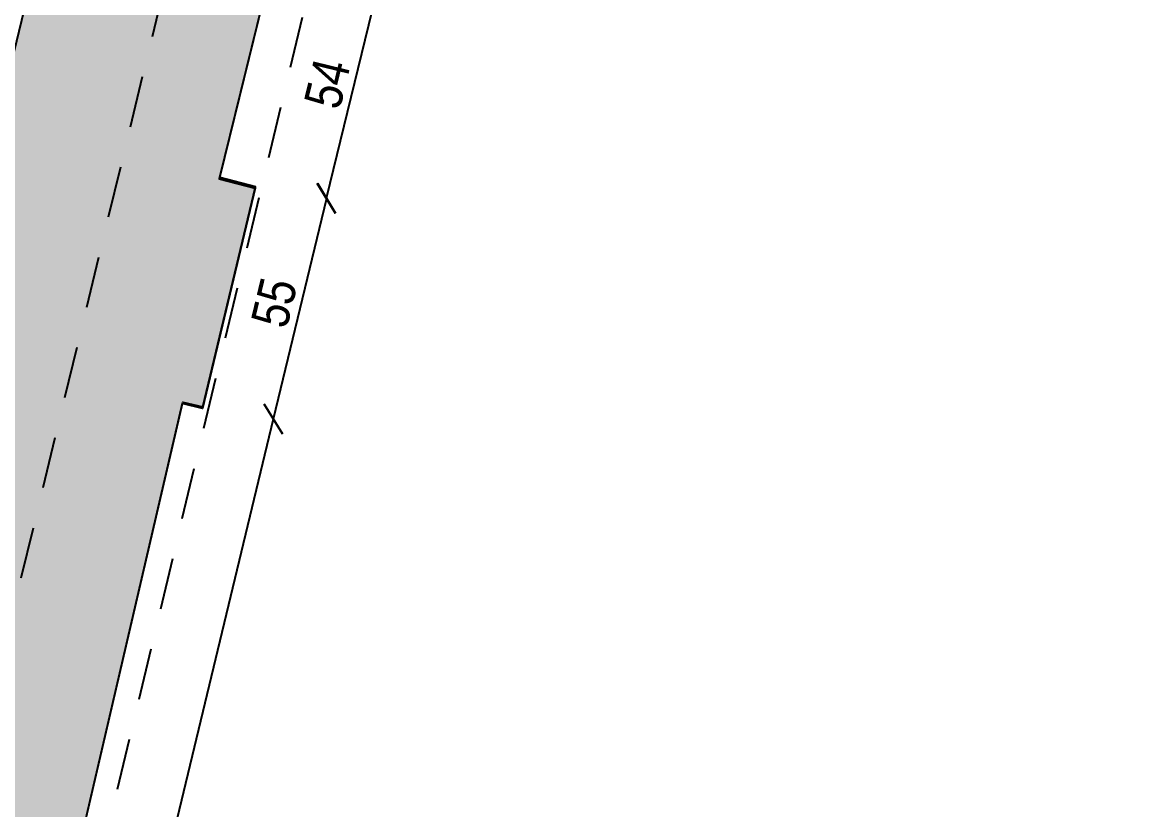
# Model space of a CAD drawing. Header units: metres. Extents: x 493 to 630, y -132 to -15.
# Drawn here: x 557.852 to 560.568, y -36.706 to -34.798 of the extents above; entities that cross this region are included whole.
import ezdxf

# ---------------------------------------------------------------- set-up
doc = ezdxf.new("R2010")
doc.units = ezdxf.units.M
doc.header["$MEASUREMENT"] = 0
doc.header["$PDMODE"] = 3
doc.linetypes.add('HIDDEN', pattern=[0.375, 0.25, -0.125])
for name, color, linetype in [('a_caramida', 2, 'Continuous'), ('a_cote_50', 9, 'Continuous'), ('a_grinzi', 253, 'HIDDEN'), ('a_pereti_hasuri', 253, 'Continuous')]:
    doc.layers.add(name, color=color, linetype=linetype)
doc.layers.add('a_suprafete', color=7, linetype='Continuous', plot=False)
doc.styles.get("Standard").update_dxf_attribs({"font": 'ARIALN.TTF'})
doc.dimstyles.new('50 cote', dxfattribs={"dimtxt": 0.09, "dimasz": 0.06, "dimexe": 0, "dimexo": 0, "dimgap": 0.018, "dimtad": 1, "dimdec": 1, "dimlfac": 100, "dimrnd": 0.5, "dimdsep": 46, "dimtxsty": 'Standard', "dimblk": 'OBLIQUE', "dimcen": 0.00045, "dimclrd": 256, "dimclrt": 4, "dimadec": 1, "dimazin": 0, "dimtfac": 1, "dimtdec": 1, "dimtix": 1, "dimtofl": 0, "dimtmove": 0, "dimatfit": 3, "dimldrblk": 'OBLIQUE', "dimfxl": 0, "dimtolj": 1, "dimtzin": 0, "dimarcsym": 0})

# ---------------------------------------------------------------- blocks, each defined once
blk = doc.blocks.new('_Oblique')
at = {"color": 0, "linetype": 'ByBlock', "lineweight": -2}
blk.add_line((-0.5, -0.5), (0.5, 0.5), dxfattribs=at)
blk = doc.blocks.new('*D870')
at = {"layer": 'a_cote_50', "lineweight": -2, "ltscale": 0.3}
blk.add_line((558.5893, -35.2237), (558.7172, -34.699), dxfattribs=at)
at = {"layer": 'Defpoints', "color": 0, "ltscale": 0.3}
for p in [(558.4539, -34.6348), (558.7172, -34.699), (558.326, -35.1594)]:
    blk.add_point(p, dxfattribs=at)
at = {"layer": 'a_cote_50', "lineweight": -2, "ltscale": 0.3, "xscale": 0.06, "yscale": 0.06, "zscale": 0.06}
for p, rotation in [((558.7172, -34.699), 76.29814746237756), ((558.5893, -35.2237), 256.2981474623775)]:
    blk.add_blockref('_Oblique', p, dxfattribs=dict(at, rotation=rotation))
at = {"layer": 'a_cote_50', "color": 4, "ltscale": 0.3, "insert": (558.5913, -34.9462), "char_height": 0.09, "attachment_point": 5, "rotation": 76.2981}
blk.add_mtext('\\A1;54', dxfattribs=at)
blk = doc.blocks.new('*D883')
at = {"layer": 'a_cote_50', "lineweight": -2, "ltscale": 0.3}
blk.add_line((558.5891, -35.2245), (558.4603, -35.7592), dxfattribs=at)
at = {"layer": 'Defpoints', "color": 0, "ltscale": 0.3}
for p in [(558.4131, -35.1821), (558.2843, -35.7168), (558.4603, -35.7592)]:
    blk.add_point(p, dxfattribs=at)
at = {"layer": 'a_cote_50', "lineweight": -2, "ltscale": 0.3, "xscale": 0.06, "yscale": 0.06, "zscale": 0.06}
for p, rotation in [((558.5891, -35.2245), 76.45465831502759), ((558.4603, -35.7592), 256.4546583150276)]:
    blk.add_blockref('_Oblique', p, dxfattribs=dict(at, rotation=rotation))
at = {"layer": 'a_cote_50', "color": 4, "ltscale": 0.3, "insert": (558.4627, -35.4769), "char_height": 0.09, "attachment_point": 5, "rotation": 76.4547}
blk.add_mtext('\\A1;55', dxfattribs=at)
blk = doc.blocks.new('*D884')
at = {"layer": 'a_cote_50', "lineweight": -2, "ltscale": 0.3}
blk.add_line((558.4603, -35.7592), (557.3392, -40.4125), dxfattribs=at)
at = {"layer": 'Defpoints', "color": 0, "ltscale": 0.3}
for p in [(558.2843, -35.7168), (556.8187, -40.2871), (557.3392, -40.4125)]:
    blk.add_point(p, dxfattribs=at)
at = {"layer": 'a_cote_50', "lineweight": -2, "ltscale": 0.3, "xscale": 0.06, "yscale": 0.06, "zscale": 0.06}
for p, rotation in [((558.4603, -35.7592), 76.45465831502983), ((557.3392, -40.4125), 256.4546583150299)]:
    blk.add_blockref('_Oblique', p, dxfattribs=dict(at, rotation=rotation))
at = {"layer": 'a_cote_50', "color": 4, "ltscale": 0.3, "insert": (557.8376, -38.0709), "char_height": 0.09, "attachment_point": 5, "rotation": 76.4547}
blk.add_mtext('\\A1;478.5', dxfattribs=at)
blk = doc.blocks.new('*D896')
at = {"layer": 'a_cote_50', "lineweight": -2, "ltscale": 0.3}
blk.add_line((557.1562, -40.3779), (567.5737, -35.0797), dxfattribs=at)
at = {"layer": 'Defpoints', "color": 0, "ltscale": 0.3}
for p in [(567.5737, -35.0797), (567.5737, -35.0797), (557.1562, -40.3779)]:
    blk.add_point(p, dxfattribs=at)
at = {"layer": 'a_cote_50', "lineweight": -2, "ltscale": 0.3, "xscale": 0.06, "yscale": 0.06, "zscale": 0.06}
for p, rotation in [((567.5737, -35.0797), 26.95694537791415), ((557.1562, -40.3779), 206.9569453779142)]:
    blk.add_blockref('_Oblique', p, dxfattribs=dict(at, rotation=rotation))
at = {"layer": 'a_cote_50', "color": 4, "ltscale": 0.3, "insert": (562.336, -37.6718), "char_height": 0.09, "attachment_point": 5, "rotation": 26.9569}
blk.add_mtext('\\A1;1168.5', dxfattribs=at)
blk = doc.blocks.new('*D897')
at = {"layer": 'a_cote_50', "lineweight": -2, "ltscale": 0.3}
blk.add_line((566.8413, -39.8728), (558.8001, -33.252), dxfattribs=at)
at = {"layer": 'Defpoints', "color": 0, "ltscale": 0.3}
for p in [(558.8001, -33.252), (558.8001, -33.252), (566.8413, -39.8728)]:
    blk.add_point(p, dxfattribs=at)
at = {"layer": 'a_cote_50', "lineweight": -2, "ltscale": 0.3, "xscale": 0.06, "yscale": 0.06, "zscale": 0.06}
for p, rotation in [((558.8001, -33.252), 140.5333796663354), ((566.8413, -39.8728), 320.5333796663355)]:
    blk.add_blockref('_Oblique', p, dxfattribs=dict(at, rotation=rotation))
at = {"layer": 'a_cote_50', "color": 4, "ltscale": 0.3, "insert": (562.8613, -36.513), "char_height": 0.09, "attachment_point": 5, "rotation": 320.5334}
blk.add_mtext('\\A1;1041.5', dxfattribs=at)

msp = doc.modelspace()

# ---------------------------------------------------------------- hatches: boundary and pattern name
at = {"layer": 'a_pereti_hasuri', "ltscale": 0.3}
h = msp.add_hatch(dxfattribs=at)
h.set_pattern_fill('ANSI33', color=256, scale=0.25, style=0)
h.set_pattern_definition([(45, (-4876.954644, 8292.469365), (-0.04419417382, 0.04419417382), []), (45, (-4876.91045, 8292.469365), (-0.04419417382, 0.04419417382), [0.03125, -0.015625])])
edge = h.paths.add_edge_path()
edge.add_line((557.9155, -34.5213), (556.3745, -40.88))
edge.add_line((556.3745, -40.88), (557.2616, -41.095))
edge.add_line((557.2616, -41.095), (557.2951, -51.32))
edge.add_line((557.2951, -51.32), (558.3511, -51.3166))
edge.add_line((558.3511, -51.3166), (558.3511, -50.3211))
edge.add_line((558.3511, -50.3211), (557.8511, -50.3211))
edge.add_line((557.8511, -50.3211), (557.8511, -48.1411))
edge.add_line((557.8511, -48.1411), (558.6911, -48.1411))
edge.add_line((558.6911, -48.1411), (558.6911, -47.3011))
edge.add_line((558.6911, -47.3011), (557.8811, -47.3011))
edge.add_line((557.8811, -47.3011), (557.8811, -41.2511))
edge.add_line((557.8811, -41.2511), (560.1011, -41.2511))
edge.add_line((560.1011, -41.2511), (560.1011, -47.3011))
edge.add_line((560.1011, -47.3011), (559.5511, -47.3011))
edge.add_line((559.5511, -47.3011), (559.5511, -48.1411))
edge.add_line((559.5511, -48.1411), (560.0661, -48.1411))
edge.add_line((560.0661, -48.1411), (560.0661, -48.6561))
edge.add_line((560.0661, -48.6561), (560.5561, -48.6561))
edge.add_line((560.5561, -48.6561), (560.5561, -48.7461))
edge.add_line((560.5561, -48.7461), (560.8351, -48.7461))
edge.add_line((560.8351, -48.7461), (560.8351, -48.1261))
edge.add_line((560.8351, -48.1261), (561.3551, -48.1261))
edge.add_line((561.3551, -48.1261), (561.3551, -48.0271))
edge.add_line((561.3551, -48.0271), (561.2851, -48.0271))
edge.add_line((561.2851, -48.0271), (561.2851, -47.3871))
edge.add_line((561.2851, -47.3871), (560.9951, -47.3871))
edge.add_line((560.9951, -47.3871), (560.9951, -42.8071))
edge.add_line((560.9951, -42.8071), (560.9951, -41.6314))
edge.add_line((560.9951, -41.6314), (561.6218, -41.5894))
edge.add_line((561.6218, -41.5894), (561.5262, -40.162))
edge.add_line((561.5262, -40.162), (561.205, -40.1682))
edge.add_line((561.205, -40.1682), (561.2713, -39.8645))
edge.add_line((561.2713, -39.8645), (560.7238, -39.8734))
edge.add_line((560.7238, -39.8734), (560.6133, -40.2578))
edge.add_line((560.6133, -40.2578), (557.1562, -40.3779))
edge.add_line((557.1562, -40.3779), (558.2401, -35.722))
edge.add_line((558.2401, -35.722), (558.2887, -35.7337))
edge.add_line((558.2887, -35.7337), (558.4166, -35.1997))
edge.add_line((558.4166, -35.1997), (558.3294, -35.1772))
edge.add_line((558.3294, -35.1772), (558.4595, -34.6474))
edge.add_line((558.4595, -34.6474), (557.9225, -34.5173))

# ---------------------------------------------------------------- linework, layer by layer
at = {"layer": 'a_caramida', "ltscale": 0.3}
msp.add_lwpolyline([(560.6142, -40.2542), (557.1571, -40.3742), (557.1571, -40.3742), (558.241, -35.7184), (558.2896, -35.73), (558.4175, -35.1961), (558.3304, -35.1736), (558.4604, -34.6438), (557.9177, -34.5122), (556.4938, -40.3875), (556.4938, -40.3875), (556.4453, -40.3757), (556.3793, -40.6478), (555.8351, -40.5159), (555.7825, -40.7327), (556.3754, -40.8764), (557.2625, -41.0914), (557.296, -51.3164)], dxfattribs=at)
at = {"layer": 'a_grinzi', "ltscale": 0.5}
for points in [[(556.6831, -40.9548), (560.0214, -27.18)], [(557.1917, -40.3766), (558.8926, -33.2733)]]:
    msp.add_lwpolyline(points, dxfattribs=at)
at = {"layer": 'a_suprafete', "ltscale": 0.3}
msp.add_lwpolyline([(558.8001, -33.252), (558.6716, -33.7654), (558.6061, -33.751), (558.4036, -34.6339), (558.4595, -34.6474), (558.3294, -35.1772), (558.4166, -35.1997), (558.2887, -35.7337), (558.2395, -35.7219), (557.1562, -40.3779), (560.6133, -40.2578), (560.7238, -39.8734), (561.2713, -39.8645), (561.205, -40.1682), (566.8257, -40.042), (566.8413, -39.8728), (567.13, -39.8993), (567.5737, -35.0797), (563.8416, -34.2196), (563.8258, -34.2878), (562.2569, -33.9263), (562.2728, -33.8578), (558.9353, -33.0882), (558.8926, -33.2733)], close=True, dxfattribs=at)

# ---------------------------------------------------------------- dimensions: what is measured, and where the dimension line sits
at = {"layer": 'a_cote_50', "ltscale": 0.3}
for p1, p2, picture, middle in [((566.8413, -39.8728), (558.8001, -33.252), '*D897', (562.8613, -36.513)), ((557.1562, -40.3779), (567.5737, -35.0797), '*D896', (562.336, -37.6718))]:
    dim = msp.add_aligned_dim(p1=p1, p2=p2, distance=0, dimstyle='50 cote', override={"dimfxl": 10}, dxfattribs=at)
    dim.commit()
    dim.dimension.update_dxf_attribs({"geometry": picture, "text_midpoint": middle})
for p1, p2, distance, picture, middle in [((558.326, -35.1594), (558.4539, -34.6348), -0.2711, '*D870', (558.5913, -34.9462)), ((558.4131, -35.1821), (558.2843, -35.7168), 0.1811, '*D883', (558.4627, -35.4769))]:
    dim = msp.add_aligned_dim(p1=p1, p2=p2, distance=distance, dimstyle='50 cote', dxfattribs=at)
    dim.commit()
    dim.dimension.update_dxf_attribs({"geometry": picture, "text_midpoint": middle})
dim = msp.add_linear_dim(base=(557.3392, -40.4125), p1=(558.2843, -35.7168), p2=(556.8187, -40.2871), angle=76.4547, dimstyle='50 cote', override={"dimtmove": 1}, dxfattribs=at)
dim.commit()
dim.dimension.update_dxf_attribs({"geometry": '*D884', "text_midpoint": (557.8376, -38.0709)})

doc.saveas('drawing.dxf')
